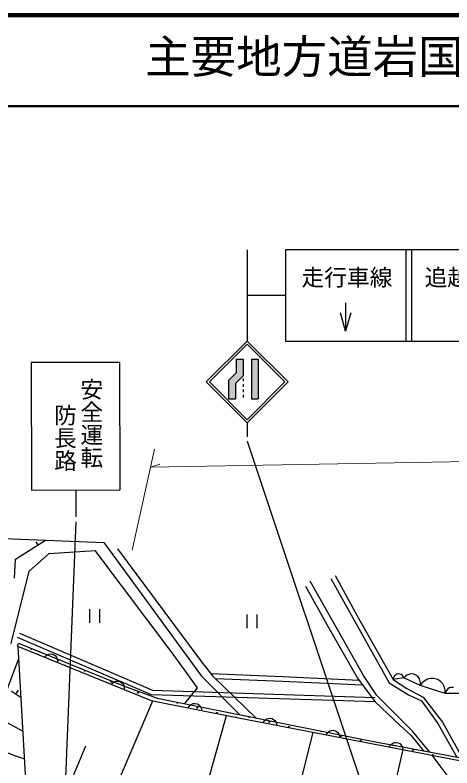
# Model space of a CAD drawing. Units: millimetres, scale not verified. Extents: x 40000 to 680000, y 20000 to 380000.
# Drawn here: x 202432 to 250454, y 297232 to 380000 of the extents above; entities that cross this region are included whole.
import ezdxf
from ezdxf.enums import TextEntityAlignment as Align

# ---------------------------------------------------------------- set-up
doc = ezdxf.new("R2010")
doc.units = ezdxf.units.MM
doc.header["$LTSCALE"] = 1000
for name, color, linetype, lineweight in [('M-BGD', 7, 'Continuous', 25), ('M-STR-HTXT', 7, 'Continuous', 13), ('M-STR-STRC', 7, 'Continuous', 25), ('M-TTL', 2, 'Continuous', 140), ('M-TTL-LINE', 7, 'Continuous', 50), ('M-TTL-TXT', 7, 'Continuous', 13)]:
    doc.layers.add(name, color=color, linetype=linetype, lineweight=lineweight)
doc.styles.add('@ＭＳ ゴシック', font='')
doc.styles.add('ＭＳ ゴシック', font='')
doc.styles.get('@ＭＳ ゴシック').set_extended_font_data('@MS Gothic')
doc.styles.get('ＭＳ ゴシック').set_extended_font_data('MS Gothic')

msp = doc.modelspace()

# ---------------------------------------------------------------- hatches: boundary and pattern name
at = {"layer": 'M-STR-STRC'}
for points in [[(226743, 340651), (226743, 342162), (227493, 342162), (227493, 340840), (227493, 340640), (227493, 340340), (226659, 339507), (226659, 337799), (225909, 337799), (225909, 339818)], [(228409, 342162), (229159, 342162), (229159, 337799), (228409, 337799)]]:
    msp.add_hatch(color=256, dxfattribs=at).paths.add_polyline_path(points)

# ---------------------------------------------------------------- linework, layer by layer
at = {"layer": 'M-BGD'}
for p, q in [((201235, 322441), (212174, 322002)), ((202497, 320180), (205795, 322258)), ((204971, 321739), (204756, 322079)), ((212174, 322002), (222913, 307320)), ((206194, 320809), (211223, 321150)), ((219819, 309757), (211223, 321150)), ((213686, 321317), (223029, 308740)), ((203977, 318877), (206194, 320809)), ((202378, 318085), (202497, 320180)), ((202010, 310926), (203977, 318877)), ((237154, 318041), (243545, 306599)), ((237627, 318396), (240034, 313938)), ((234353, 317212), (236720, 312991)), ((240744, 307388), (234866, 317765)), ((210597, 314669), (210597, 313169)), ((211748, 313169), (211748, 314669)), ((227897, 314096), (227897, 312596)), ((229048, 312596), (229048, 314096)), ((240034, 313938), (243979, 306954)), ((236720, 312991), (240074, 307112)), ((202911, 312045), (217534, 305778)), ((217424, 305281), (202714, 311585)), ((202695, 310613), (202828, 310945)), ((202695, 310613), (217410, 304652)), ((203954, 290316), (202763, 310585)), ((202828, 310945), (214361, 306252)), ((205799, 309542), (205937, 309643)), ((205937, 309643), (206131, 309743)), ((206131, 309743), (206318, 309764)), ((206318, 309764), (206501, 309747)), ((206501, 309747), (206717, 309659)), ((206717, 309659), (206860, 309545)), ((222494, 306044), (219819, 309757)), ((201575, 305861), (202841, 309263)), ((205679, 309404), (205799, 309542)), ((206860, 309545), (206980, 309399)), ((206980, 309399), (207053, 309191)), ((207053, 309191), (207082, 309022)), ((207082, 309022), (207069, 308841)), ((223029, 308740), (224189, 307320)), ((222913, 307320), (227152, 303088)), ((223938, 307626), (231828, 307270)), ((224189, 307320), (228897, 302738)), ((231828, 307270), (240257, 306865)), ((240074, 307112), (242007, 304508)), ((242204, 305179), (240744, 307388)), ((245164, 307142), (243979, 306954)), ((244005, 307098), (243979, 306954)), ((244055, 307224), (244005, 307098)), ((244150, 307373), (244055, 307224)), ((244269, 307465), (244150, 307373)), ((244401, 307531), (244269, 307465)), ((244585, 307560), (244401, 307531)), ((244731, 307538), (244585, 307560)), ((244873, 307488), (244731, 307538)), ((245009, 307376), (244873, 307488)), ((245098, 307271), (245009, 307376)), ((245164, 307142), (245098, 307271)), ((245334, 307313), (245164, 307142)), ((246952, 306285), (245164, 307142)), ((245521, 307439), (245334, 307313)), ((245789, 307552), (245521, 307439)), ((246037, 307565), (245789, 307552)), ((246279, 307531), (246037, 307565)), ((246557, 307398), (246279, 307531)), ((246735, 307231), (246557, 307398)), ((246880, 307029), (246735, 307231)), ((248120, 307078), (247766, 307007)), ((248476, 307081), (248120, 307078)), ((248904, 306948), (248476, 307081)), ((213036, 306424), (213157, 306561)), ((213157, 306561), (213295, 306663)), ((213295, 306663), (213489, 306762)), ((213489, 306762), (213676, 306784)), ((213676, 306784), (213859, 306766)), ((213859, 306766), (214074, 306679)), ((214074, 306679), (214218, 306564)), ((214218, 306564), (214337, 306419)), ((214337, 306419), (214411, 306211)), ((214361, 306252), (218064, 304911)), ((224467, 307049), (231828, 306757)), ((231828, 306757), (240615, 306383)), ((243545, 306599), (245676, 305258)), ((243979, 306954), (245479, 305968)), ((246960, 306749), (246880, 307029)), ((247161, 306568), (246952, 306285)), ((246952, 306285), (246984, 306523)), ((249708, 305429), (246952, 306285)), ((246984, 306523), (246960, 306749)), ((247403, 306788), (247161, 306568)), ((247766, 307007), (247403, 306788)), ((249195, 306744), (248904, 306948)), ((249447, 306485), (249195, 306744)), ((249622, 306098), (249447, 306485)), ((202005, 305693), (202442, 305433)), ((202442, 305433), (202771, 305205)), ((202522, 305343), (202825, 305800)), ((214411, 306211), (214439, 306042)), ((214439, 306042), (214426, 305861)), ((217534, 305778), (242026, 304982)), ((221098, 304303), (222494, 306044)), ((245479, 305968), (247294, 305021)), ((249703, 305778), (249622, 306098)), ((249708, 305429), (249703, 305778)), ((249771, 305609), (249708, 305429)), ((252837, 305429), (249708, 305429)), ((249861, 305761), (249771, 305609)), ((250013, 305933), (249861, 305761)), ((250185, 306027), (250013, 305933)), ((250369, 306086), (250185, 306027)), ((250612, 306086), (250369, 306086)), ((202771, 305205), (203093, 304965)), ((210325, 287643), (217564, 304621)), ((217410, 304652), (226992, 302735)), ((242010, 304483), (217424, 305281)), ((218064, 304911), (241296, 300250)), ((246110, 301273), (242204, 305179)), ((245676, 305258), (247096, 304627)), ((247096, 304627), (248911, 302102)), ((247294, 305021), (249424, 302259)), ((221465, 303840), (221558, 303998)), ((221558, 303998), (221675, 304124)), ((221675, 304124), (221847, 304257)), ((221847, 304257), (222027, 304313)), ((222027, 304313), (222210, 304330)), ((222210, 304330), (222438, 304285)), ((222438, 304285), (222600, 304198)), ((222600, 304198), (222744, 304078)), ((222744, 304078), (222855, 303887)), ((222855, 303887), (222915, 303726)), ((242007, 304508), (244729, 301944)), ((220293, 283829), (225685, 302996)), ((222915, 303726), (222936, 303546)), ((201092, 302489), (203294, 301286)), ((226992, 302735), (261632, 296056)), ((229719, 302209), (229811, 302367)), ((229811, 302367), (229927, 302493)), ((229927, 302493), (230098, 302628)), ((230098, 302628), (230277, 302685)), ((230277, 302685), (230460, 302704)), ((230460, 302704), (230688, 302660)), ((230688, 302660), (230852, 302575)), ((230852, 302575), (230997, 302455)), ((230997, 302455), (231109, 302265)), ((231109, 302265), (231170, 302105)), ((249424, 302259), (251608, 298311)), ((203294, 301286), (203310, 301275)), ((231170, 302105), (231192, 301925)), ((236855, 301158), (237026, 301293)), ((237026, 301293), (237205, 301350)), ((237205, 301350), (237388, 301368)), ((237388, 301368), (237617, 301324)), ((237617, 301324), (237780, 301239)), ((244729, 301944), (245952, 300839)), ((248911, 302102), (251008, 298424)), ((230215, 281253), (235194, 301153)), ((236647, 300873), (236739, 301031)), ((236739, 301031), (236855, 301158)), ((237780, 301239), (237925, 301119)), ((237925, 301119), (238037, 300930)), ((238037, 300930), (238098, 300769)), ((238098, 300769), (238120, 300589)), ((245952, 300839), (247335, 299115)), ((248035, 298983), (246110, 301273)), ((205978, 289474), (210206, 299647)), ((241296, 300250), (253859, 297888)), ((243576, 299537), (243667, 299695)), ((243667, 299695), (243783, 299822)), ((243783, 299822), (243954, 299957)), ((243954, 299957), (244133, 300014)), ((244133, 300014), (244316, 300032)), ((244316, 300032), (244545, 299988)), ((244545, 299988), (244708, 299903)), ((244708, 299903), (244853, 299784)), ((244853, 299784), (244965, 299594)), ((202518, 298513), (201567, 298878)), ((240416, 278862), (245100, 299243)), ((244965, 299594), (245026, 299433)), ((245026, 299433), (245048, 299253)), ((203490, 298205), (202518, 298513)), ((248238, 298638), (263467, 278502))]:
    msp.add_line(p, q, dxfattribs=at)
for centre in [(204241, 310313), (207165, 309109), (210088, 307904), (213012, 306700), (215936, 305495), (220270, 304393), (222438, 303843), (224605, 303292), (230350, 302293), (232517, 301742), (238262, 300744), (246174, 299194)]:
    msp.add_circle(centre, 49.8, dxfattribs=at)
for centre, start, end in [((204997, 309660), 0.58298, 135.31293), ((207921, 308455), 27.44876, 108.44714), ((218103, 304944), 222.19196, 295.11884), ((226772, 302741), 36.36761, 120.99896), ((228182, 302844), 121.2998, 36.01096), ((236094, 301294), 169.28613, 348.02466), ((240429, 300193), 274.19684, 243.97803), ((244006, 299745), 174.31403, 344.38455), ((248341, 298643), 319.73984, 198.43501)]:
    msp.add_arc(centre, 49.8, start, end, dxfattribs=at)
at = {"layer": 'M-STR-HTXT'}
for p, q in [((386277, 333361), (217335, 330305)), ((215290, 321179), (217774, 332261)), ((217335, 330305), (218330, 330611))]:
    msp.add_line(p, q, dxfattribs=at)
at = {"layer": 'M-STR-STRC'}
for p, q in [((227952, 354188), (227952, 344163)), ((272792, 354188), (232146, 354188)), ((232146, 354188), (232146, 344163)), ((245395, 354188), (245395, 344163)), ((245995, 354188), (245995, 344163)), ((232146, 349175), (227952, 349175)), ((238771, 348368), (238771, 345257)), ((238771, 345257), (238201, 347257)), ((239346, 347257), (238771, 345257)), ((223452, 339663), (227952, 344163)), ((223805, 339663), (227952, 343809)), ((232452, 339662), (227952, 344163)), ((232098, 339662), (227952, 343809)), ((232146, 344163), (272792, 344163)), ((226743, 342162), (226743, 340651)), ((226743, 342162), (227493, 342162)), ((227493, 342162), (227493, 340840)), ((228409, 342162), (228409, 337799)), ((228409, 342162), (229159, 342162)), ((229159, 342162), (229159, 337799)), ((213944, 341813), (204214, 341791)), ((204214, 341791), (204246, 327785)), ((213976, 327807), (213944, 341813)), ((225909, 339818), (226743, 340651)), ((226659, 339507), (227493, 340340)), ((227493, 340840), (227493, 340640)), ((227493, 340640), (227493, 340340)), ((223452, 339663), (227952, 335162)), ((223805, 339663), (227952, 335516)), ((225909, 339818), (225909, 337799)), ((226659, 339507), (226659, 337799)), ((227493, 340040), (227493, 339740)), ((227493, 339440), (227493, 339140)), ((227952, 335516), (232098, 339662)), ((227952, 335162), (232452, 339662)), ((227493, 338840), (227493, 338540)), ((225909, 337799), (226659, 337799)), ((227493, 338240), (227493, 337940)), ((228409, 337799), (229159, 337799)), ((227952, 335162), (227952, 333620)), ((227952, 333162), (245937, 279220)), ((204246, 327785), (213976, 327807)), ((209111, 327796), (209111, 324835)), ((209111, 324277), (207688, 289307))]:
    msp.add_line(p, q, dxfattribs=at)
at = {"layer": 'M-TTL'}
msp.add_line((680000, 380000), (40000, 380000), dxfattribs=at)
at = {"layer": 'M-TTL-LINE'}
msp.add_line((40000, 370000), (680000, 370000), dxfattribs=at)

# ---------------------------------------------------------------- texts
at = {"layer": 'M-STR-STRC', "style": 'ＭＳ ゴシック'}
for s, p in [('走行車線', (233914, 349686)), ('追越車線', (247458, 349686))]:
    msp.add_text(s, height=1833, dxfattribs=at).set_placement(p, align=Align.BOTTOM_LEFT)
at = {"layer": 'M-STR-STRC', "style": '@ＭＳ ゴシック'}
for s, p in [('安全運転', (209371, 340124)), ('防長路', (206481, 337280))]:
    msp.add_text(s, height=1833, rotation=270, dxfattribs=at).set_placement(p, align=Align.BOTTOM_LEFT)
at = {"layer": 'M-TTL-TXT', "style": 'ＭＳ ゴシック'}
msp.add_text('主要地方道岩国玖珂線', height=3666, dxfattribs=at).set_placement((216734, 372500), align=Align.BOTTOM_LEFT)

doc.saveas('drawing.dxf')
